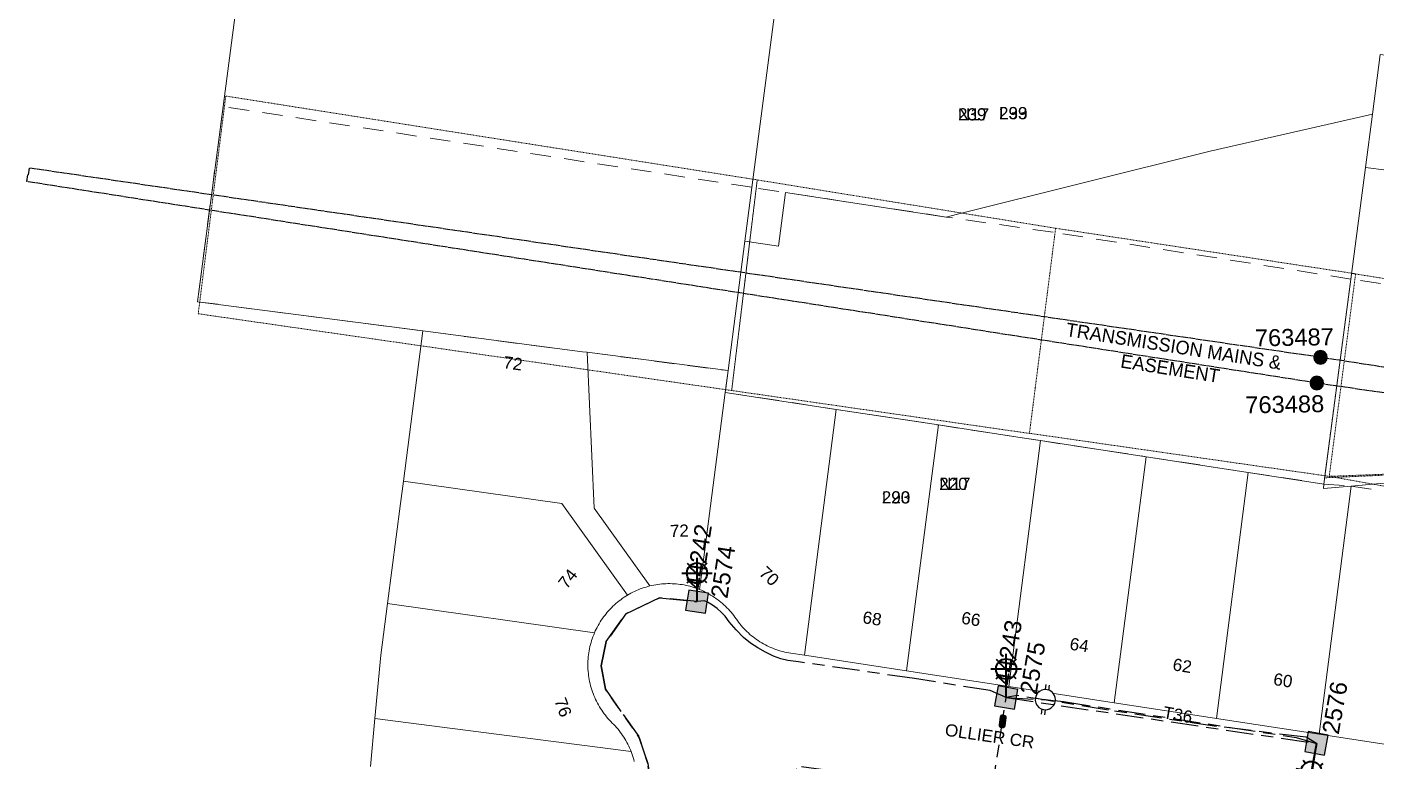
# Model space of a CAD drawing. Header units: metres. Extents: x -1 to 307109, y -2 to 6258593.
# Drawn here: x 305977.6 to 306176.6, y 6258321.5 to 6258429.8 of the extents above; entities that cross this region are included whole.
import ezdxf
from ezdxf.enums import TextEntityAlignment as Align

# ---------------------------------------------------------------- set-up
doc = ezdxf.new("R2010")
doc.units = ezdxf.units.M
for name, pattern in [('Cable Exist OH', [1, 1, 0]), ('Cable Exist UG', [8.2, 4, -1.2, 1.8, -1.2]), ('Dash', [5, 3, -2]), ('HIDDEN', [0.375, 0.25, -0.125]), ('HIDDEN2', [0.1875, 0.125, -0.0625])]:
    doc.linetypes.add(name, pattern=pattern)
doc.layers.get('0').update_dxf_attribs({"color": 6})
for name, color, linetype, lineweight in [('Cadastre Buildings_SP_EXT', 9, 'Continuous', 5), ('Cadastre Easements_SP_EXT', 9, 'Continuous', 5), ('Cadastre Land Parcels_SP_EXT', 9, 'Continuous', 5), ('Cadastre Other Property_SP_EXT', 9, 'HIDDEN', 5), ('Cadastre Roads_SP_EXT', 9, 'Continuous', 5)]:
    doc.layers.add(name, color=color, linetype=linetype, lineweight=lineweight)
for name, color, linetype in [('Equip_LV_EXT', 7, 'Continuous'), ('Equip_SL_EXT', 7, 'Continuous'), ('Equip_SP_SL_EXT', 7, 'Continuous'), ('Mains_HV_EXT', 7, 'Continuous'), ('Mains_LV_EXT', 7, 'Continuous'), ('Mains_SL_EXT', 7, 'Continuous'), ('Mains_TR_EXT', 7, 'Continuous'), ('Notes_SP_MISC', 7, 'Continuous'), ('SupportsOH_SP_EXT', 7, 'Continuous'), ('SupportsOH_SP_TR_HV_LV_SL_EXT', 7, 'Continuous'), ('SupportsUG_SP_LV_SL_EXT', 7, 'Continuous')]:
    doc.layers.add(name, color=color, linetype=linetype)
doc.styles.add('COLUMN_LABEL', font='arial.ttf')
doc.styles.add('iecARIAL', font='arial.ttf', dxfattribs={"height": 2})
doc.styles.add('iecRoadName', font='arial.ttf', dxfattribs={"height": 3.5})
doc.styles.add('POLE_LABEL', font='arial.ttf')
doc.styles.get("Standard").update_dxf_attribs({"font": 'arial.ttf'})

# ---------------------------------------------------------------- blocks, each defined once
blk = doc.blocks.new('COLUMN_EXT')
blk.add_hatch(color=256).paths.add_polyline_path([(-1.49, 1.48), (-1.49, -1.49), (1.48, -1.49), (1.48, 1.48)])
blk.add_lwpolyline([(-1.49, -1.49), (1.48, -1.49), (1.48, 1.48), (-1.49, 1.48)], close=True)
for tag, height, style, flags, p in [('ASSET_NUM', 2.5, 'COLUMN_LABEL', 8, (2, 2)), ('STRUCTURE_PLANT_NUMBER', 0.2, 'POLE_LABEL', 9, (1.81, 0.03)), ('STREET_CODE', 0.2, 'COLUMN_LABEL', 9, (1.81, -0.2))]:
    blk.add_attdef(tag, text='', height=height, dxfattribs=dict(style=style, flags=flags)).set_placement(p, align=Align.MIDDLE_LEFT)
at = {"flags": 9}
for tag, p in [('COLUMN_TYPE', (1.81, -0.4)), ('OWNED_BY', (1.81, -0.6)), ('STATE', (1.81, -0.8)), ('USAGE', (1.81, -1)), ('STREETNAME', (1.81, -1.6)), ('SUBURB', (1.81, -1.8)), ('LEGEND', (1.81, -1.2)), ('LOCATION', (1.81, -1.4)), ('NOTES', (1.81, -2))]:
    blk.add_attdef(tag, text='', height=0.2, dxfattribs=at).set_placement(p, align=Align.MIDDLE_LEFT)
at = {"flags": 1}
blk.add_attdef('Z', (1.81, -2.35), '', height=0.2, dxfattribs=at)
blk = doc.blocks.new('SL_LANTERN_EXT')
at = {"lineweight": 40}
for p, q in [((0, 1.97), (0, 6.47)), ((-2.25, 4.22), (2.25, 4.22)), ((-1.46, 5.68), (-1.06, 5.28)), ((1.46, 5.68), (1.06, 5.28)), ((-1.46, 2.76), (-1.06, 3.16)), ((0, 0), (0, 2.72)), ((1.46, 2.76), (1.06, 3.16))]:
    blk.add_line(p, q, dxfattribs=at)
blk.add_circle((0, 4.22), 1.5, dxfattribs=at)
at = {"style": 'iecARIAL', "flags": 8}
blk.add_attdef('ASSET_NUM', (1.5, 1.5), '', height=2.5, dxfattribs=at)
for tag, p, height, flags in [('OPERATING_VOLTAGE', (0.98, -1.65), 0.2, 9), ('ORIENTATION', (0.98, -1.85), 0.2, 9), ('OWNED_BY', (0.98, -2.05), 0.2, 9), ('CONSTRUCTED_VOLTAGE', (0.98, -0.65), 0.2, 9), ('CONTROL_TYPE', (0.98, -0.85), 0.2, 9), ('LANTERN_PURPOSE', (0.98, -1.05), 0.2, 9), ('LANTERN_TYPE', (0.98, -1.25), 0.2, 9), ('NO_PHASES', (0.98, -1.45), 0.2, 9), ('LNUMBER', (2.18, -3.25), 2.5, 8), ('STATE', (0.98, -2.25), 0.2, 9), ('USAGE', (0.98, -2.45), 0.2, 9), ('CEXIST', (0.98, -2.65), 0.2, 9), ('CNEW', (0.98, -2.85), 0.2, 9), ('CNUMBER', (0.98, -3.05), 0.2, 9), ('CREMOVE', (0.98, -3.25), 0.2, 9), ('CREPLACE', (0.98, -3.45), 0.2, 9), ('LKINGHEIGHT', (0.98, -3.65), 0.2, 9), ('LBRACKET', (0.98, -3.85), 0.2, 9), ('LBRACKETVOCAB', (0.98, -4.05), 0.2, 9), ('LCATEGORY', (0.98, -4.25), 0.2, 9), ('LCHARGE1', (0.98, -4.45), 0.2, 9), ('LCHARGE1PERCENT', (0.98, -4.65), 0.2, 9), ('LCHARGE2', (0.98, -4.85), 0.2, 9), ('LCHARGE2PERCENT', (0.98, -5.05), 0.2, 9), ('LCHARGE3', (0.98, -5.25), 0.2, 9), ('LCHARGE3PERCENT', (0.98, -5.45), 0.2, 9), ('LEXIST', (0.98, -5.65), 0.2, 9), ('LLAMP', (0.98, -5.85), 0.2, 9), ('LLAMPVOCAB', (0.98, -6.05), 0.2, 9), ('LMAST', (0.98, -6.25), 0.2, 9), ('LMASTVOCAB', (0.98, -6.45), 0.2, 9), ('LNEW', (0.98, -6.65), 0.2, 9), ('LANTNUMBER', (0.98, -6.85), 0.2, 9), ('LOUTREACH', (0.98, -7.25), 0.2, 9), ('LOUTREACHVOCAB', (0.98, -7.45), 0.2, 9), ('LRATECODE', (0.98, -7.65), 0.2, 9), ('LREMOVE', (0.98, -7.85), 0.2, 9), ('LREPLACE', (0.98, -8.05), 0.2, 9), ('STREETNAME', (0.98, -9.25), 0.2, 9), ('SUBURB', (0.98, -9.45), 0.2, 1), ('LTYPE', (0.98, -8.25), 0.2, 9), ('LTYPEVOCAB', (0.98, -8.45), 0.2, 9), ('LEGEND', (0.98, -8.65), 0.2, 9), ('LOCATION', (0.98, -8.85), 0.2, 9), ('NOTES', (0.98, -9.05), 0.2, 9)]:
    blk.add_attdef(tag, p, '', height=height, dxfattribs=dict(flags=flags))
blk = doc.blocks.new('POLE_EXT')
blk.add_hatch(color=256).paths.add_polyline_path([(-1, 0, 1), (1, 0, 1)])
blk.add_lwpolyline([(-1, 0, 1), (1, 0, 1)], format="xyb", close=True)
for tag, height, flags, p in [('pNumber', 2.5, 8, (-17.84, 2.07)), ('OWNED_BY', 0.2, 9, (1.35, -0.4)), ('SPECIAL_USE', 0.2, 9, (1.35, -0.8)), ('STATE', 0.2, 9, (1.35, -1)), ('cLV', 0.2, 9, (1.35, -1.4)), ('hDepth', 0.2, 9, (1.35, -1.6)), ('hDia', 0.2, 9, (1.35, -1.8)), ('cHV', 0.2, 9, (1.35, -2)), ('PARENT', 0.2, 9, (1.35, -0.6)), ('USAGE', 0.2, 9, (1.35, -1.2)), ('cLinedev', 0.2, 9, (1.35, -3.4)), ('pExisting', 0.2, 9, (1.35, -3.8)), ('LBRACKET', 0.2, 9, (1.35, -2.2)), ('LExisting', 0.2, 9, (1.35, -2.4)), ('LANTNUMBER', 0.2, 9, (1.35, -2.6)), ('LOther', 0.2, 9, (1.35, -2.8)), ('LRemove', 0.2, 9, (1.35, -3)), ('LEGEND', 0.2, 9, (1.35, -3.2)), ('LOCATION', 0.2, 9, (1.35, -3.6)), ('PFNUMBER', 0.2, 9, (1.35, -4)), ('pFooting', 0.2, 9, (1.35, -4.4)), ('pNew', 0.2, 9, (1.35, -4.6)), ('pRelocate', 0.2, 9, (1.35, -5)), ('pRemove', 0.2, 9, (1.35, -5.2)), ('pReplace', 0.2, 9, (1.35, -5.4)), ('pStay', 0.2, 9, (1.35, -5.6)), ('pType', 0.2, 9, (1.35, -5.8)), ('cspan', 0.2, 9, (1.35, -6)), ('NEWPFNUMBER', 0.2, 9, (1.35, -4.2)), ('STREETNAME', 0.2, 9, (1.35, -6.2)), ('SUBURB', 0.2, 9, (1.35, -6.4)), ('OPERATED_BY', 0.2, 9, (1.36, -7.01)), ('NOTES', 0.2, 9, (1.35, -6.6)), ('MAINTAINED_BY', 0.2, 9, (1.36, -6.81))]:
    blk.add_attdef(tag, text='', height=height, dxfattribs=dict(flags=flags)).set_placement(p, align=Align.MIDDLE_LEFT)
at = {"style": 'POLE_LABEL'}
for tag, height, flags, p in [('ASSET_NUM', 2.5, 8, (2, 2)), ('STRUCTURE_PLANT_NUMBER', 0.2, 9, (1.35, 0.03)), ('STREET_CODE', 0.2, 9, (1.35, -0.2))]:
    blk.add_attdef(tag, text='', height=height, dxfattribs=dict(at, flags=flags)).set_placement(p, align=Align.MIDDLE_LEFT)
at = {"flags": 1}
blk.add_attdef('Z', (1.35, -7.33), '', height=0.2, dxfattribs=at)
blk = doc.blocks.new('SL_STJ_EXT')
h = blk.add_hatch(color=256)
edge = h.paths.add_edge_path()
edge.add_ellipse((-0.59, 0.13), major_axis=(0.226, 0.226), ratio=1, start_angle=45, end_angle=135)
edge.add_line((-0.91, 0.13), (-0.91, -0.13))
edge.add_ellipse((-0.59, -0.13), major_axis=(0.226, 0.226), ratio=1, start_angle=135, end_angle=225)
edge.add_line((-0.59, -0.45), (0.59, -0.45))
edge.add_ellipse((0.59, -0.13), major_axis=(-0.226, 0.226), ratio=1, start_angle=135, end_angle=225)
edge.add_line((0.91, -0.13), (0.91, 0.13))
edge.add_ellipse((0.59, 0.13), major_axis=(-0.226, 0.226), ratio=1, start_angle=225, end_angle=315)
edge.add_line((0.59, 0.45), (-0.59, 0.45))
blk.add_lwpolyline([(-0.91, 0.13), (-0.91, -0.13, 0.414214), (-0.59, -0.45), (0.59, -0.45, 0.414214), (0.91, -0.13), (0.91, 0.13, 0.414214), (0.59, 0.45), (-0.59, 0.45, 0.414214)], format="xyb", close=True)
at = {"flags": 1}
blk.add_attdef('Z', (0, 0), '', height=0.2, dxfattribs=at)
at = {"flags": 9}
for tag, p in [('ORIENTATION', (0, 0)), ('USAGE', (0, -0.2)), ('LEGEND', (0, -0.4)), ('NOTES', (0, -0.6))]:
    blk.add_attdef(tag, text='', height=0.2, dxfattribs=at).set_placement(p, align=Align.MIDDLE_LEFT)
blk = doc.blocks.new('LV_UG_LINKS_OPEN_EXT')
blk.add_wipeout([(-0.25, 1.47), (-0.43, 1.43), (-0.61, 1.36), (-0.77, 1.28), (-0.93, 1.17), (-1.07, 1.05), (-1.19, 0.9), (-1.29, 0.75), (-1.38, 0.58), (-1.44, 0.4), (-1.48, 0.22), (-1.49, 0.03), (-1.49, -0.16), (-1.45, -0.34), (-1.4, -0.52), (-1.32, -0.69), (-1.23, -0.85), (-1.11, -1), (-0.98, -1.13), (-0.83, -1.24), (-0.66, -1.34), (-0.49, -1.41), (-0.31, -1.46), (-0.13, -1.49), (0.06, -1.49), (0.25, -1.47), (0.43, -1.43), (0.61, -1.36), (0.77, -1.28), (0.93, -1.17), (1.07, -1.05), (1.19, -0.9), (1.29, -0.75), (1.38, -0.58), (1.44, -0.4), (1.48, -0.22), (1.49, -0.03), (1.49, 0.16), (1.45, 0.34), (1.4, 0.52), (1.32, 0.69), (1.23, 0.85), (1.11, 1), (0.98, 1.13), (0.83, 1.24), (0.66, 1.34), (0.49, 1.41), (0.31, 1.46), (0.13, 1.49), (-0.06, 1.49)])
for p, q in [((-0.25, 1.47), (-0.25, 2.22)), ((0.25, 1.47), (0.25, 2.22)), ((-0.25, -1.47), (-0.25, -2.22)), ((0.25, -1.47), (0.25, -2.22))]:
    blk.add_line(p, q)
blk.add_lwpolyline([(0, -1.49, 1), (0, 1.49, 1)], format="xyb", close=True)
at = {"flags": 9}
for tag, p in [('ACTUAL_STATUS', (0, 0)), ('CONSTRUCTED_VOLTAGE', (0, -0.2)), ('OPERATING_VOLTAGE', (0, -0.6)), ('ORIENTATION', (0, -0.8)), ('STATE', (0, -1)), ('SWITCH_TYPE', (0, -1.2)), ('NO_PHASES', (0, -0.4)), ('USAGE', (0, -1.4)), ('NOTES', (0, -1.6))]:
    blk.add_attdef(tag, text='', height=0.2, dxfattribs=at).set_placement(p, align=Align.MIDDLE_LEFT)
at = {"flags": 1}
blk.add_attdef('Z', (0, 0), '', height=0.2, dxfattribs=at)

msp = doc.modelspace()

# ---------------------------------------------------------------- linework, layer by layer
at = {"layer": 'Cadastre Buildings_SP_EXT', "linetype": 'Continuous'}
msp.add_lwpolyline([(306100.86, 6258530.91), (306084.55, 6258406.13), (306083.52, 6258398.2), (306088.46, 6258397.44), (306089.5, 6258405.37), (306113.22, 6258401.75), (306114.86, 6258402.16), (306152.14, 6258411.48), (306152.14, 6258411.48), (306176.06, 6258416.92), (306177.21, 6258425.7)], dxfattribs=at)
at = {"layer": 'Cadastre Easements_SP_EXT', "linetype": 'Dash'}
msp.add_lwpolyline([(306206.92, 6258387.42), (306172.9, 6258392.61), (306172.88, 6258392.61), (306128.97, 6258399.51), (306113.22, 6258401.75), (306084.55, 6258406.13), (306084.52, 6258406.14), (306006.54, 6258418.06), (306005.95, 6258413.52), (306002.78, 6258389.27), (306036.03, 6258384.95), (306037.13, 6258384.8), (306059.54, 6258381.89), (306060.24, 6258381.8), (306081.02, 6258379.1), (306080.6, 6258375.9), (306096.99, 6258373.39), (306112.06, 6258371.09), (306123.76, 6258369.3), (306127.12, 6258368.78), (306142.7, 6258366.4), (306157.76, 6258364.09), (306168.92, 6258362.38), (306172.94, 6258362.06), (306188, 6258359.71)], dxfattribs=at)
at = {"layer": 'Cadastre Land Parcels_SP_EXT', "linetype": 'Continuous'}
for points in [[(306009.39, 6258439.89), (306006.54, 6258418.06), (306005.95, 6258413.52), (306002.78, 6258389.27), (306036.03, 6258384.95), (306037.13, 6258384.8), (306059.54, 6258381.89), (306060.24, 6258381.8), (306081.02, 6258379.1), (306083.52, 6258398.2), (306084.55, 6258406.13), (306100.86, 6258530.91)], [(306067.18, 6258321.48), (306067.11, 6258321.77), (306067.02, 6258322.06), (306066.93, 6258322.35), (306066.83, 6258322.63), (306066.73, 6258322.91), (306028.94, 6258327.82), (306028.29, 6258320.71)]]:
    msp.add_lwpolyline(points, dxfattribs=at)
for points in [[(306211.26, 6258421.35), (306177.21, 6258425.7), (306176.06, 6258416.92), (306175.03, 6258409.08), (306209.13, 6258404.73), (306211.26, 6258421.35)], [(306175.03, 6258409.08), (306176.06, 6258416.92), (306152.14, 6258411.48), (306114.86, 6258402.16), (306113.22, 6258401.75), (306089.5, 6258405.37), (306088.46, 6258397.44), (306083.52, 6258398.2), (306081.02, 6258379.1), (306080.6, 6258375.9), (306096.99, 6258373.39), (306112.06, 6258371.09), (306123.76, 6258369.3), (306127.12, 6258368.78), (306142.7, 6258366.4), (306157.76, 6258364.09), (306168.92, 6258362.38), (306172.88, 6258392.61), (306175.03, 6258409.08)], [(306172.94, 6258362.06), (306176.67, 6258362.4), (306188.48, 6258363.44), (306204.02, 6258364.82), (306206.92, 6258387.42), (306209.13, 6258404.73), (306175.03, 6258409.08), (306172.88, 6258392.61), (306168.92, 6258362.38), (306168.83, 6258361.7), (306172.94, 6258362.06)], [(306066.45, 6258346.14), (306066.71, 6258346.28), (306066.98, 6258346.42), (306067.25, 6258346.55), (306067.52, 6258346.68), (306067.79, 6258346.79), (306068.07, 6258346.9), (306068.36, 6258347.01), (306068.64, 6258347.1), (306068.93, 6258347.19), (306069.21, 6258347.28), (306069.5, 6258347.35), (306061.29, 6258358.82), (306060.24, 6258381.8), (306059.54, 6258381.89), (306037.13, 6258384.8), (306036.03, 6258384.95), (306033.15, 6258362.79), (306056.52, 6258359.49), (306066.19, 6258345.99), (306066.45, 6258346.14)], [(306077.54, 6258352.32), (306080.6, 6258375.9), (306081.02, 6258379.1), (306060.24, 6258381.8), (306061.29, 6258358.82), (306069.5, 6258347.35), (306069.79, 6258347.42), (306070.09, 6258347.48), (306070.38, 6258347.53), (306070.68, 6258347.57), (306070.97, 6258347.61), (306071.27, 6258347.64), (306071.57, 6258347.67), (306071.86, 6258347.68), (306072.16, 6258347.69), (306072.46, 6258347.69), (306072.76, 6258347.68), (306073.06, 6258347.67), (306073.35, 6258347.65), (306073.65, 6258347.62), (306073.95, 6258347.58), (306074.24, 6258347.54), (306074.54, 6258347.49), (306074.83, 6258347.43), (306075.12, 6258347.36), (306075.41, 6258347.29), (306075.7, 6258347.21), (306075.98, 6258347.12), (306076.27, 6258347.03), (306076.55, 6258346.93), (306076.82, 6258346.82), (306077.54, 6258352.32)], [(306096.99, 6258373.39), (306080.6, 6258375.9), (306077.54, 6258352.32), (306076.82, 6258346.82), (306077.11, 6258346.7), (306077.39, 6258346.58), (306077.66, 6258346.45), (306077.93, 6258346.31), (306078.2, 6258346.16), (306078.46, 6258346.01), (306078.72, 6258345.85), (306078.98, 6258345.68), (306079.23, 6258345.51), (306079.48, 6258345.33), (306079.72, 6258345.15), (306079.96, 6258344.96), (306080.19, 6258344.76), (306080.42, 6258344.56), (306080.64, 6258344.35), (306080.86, 6258344.13), (306081.07, 6258343.91), (306081.28, 6258343.69), (306081.48, 6258343.46), (306081.68, 6258343.22), (306081.86, 6258342.98), (306082.05, 6258342.74), (306082.22, 6258342.49), (306082.4, 6258342.24), (306082.58, 6258341.99), (306082.77, 6258341.75), (306082.97, 6258341.52), (306083.17, 6258341.28), (306083.37, 6258341.06), (306083.59, 6258340.84), (306083.81, 6258340.62), (306084.03, 6258340.41), (306084.26, 6258340.21), (306084.49, 6258340.01), (306084.73, 6258339.82), (306084.97, 6258339.64), (306085.22, 6258339.46), (306085.48, 6258339.28), (306085.73, 6258339.12), (306086, 6258338.96), (306086.26, 6258338.81), (306086.53, 6258338.66), (306086.8, 6258338.52), (306087.08, 6258338.39), (306087.36, 6258338.26), (306087.64, 6258338.15), (306087.93, 6258338.04), (306088.22, 6258337.93), (306088.51, 6258337.84), (306088.8, 6258337.75), (306089.1, 6258337.67), (306089.39, 6258337.6), (306089.69, 6258337.53), (306089.99, 6258337.47), (306090.3, 6258337.42), (306092.28, 6258337.12), (306096.99, 6258373.39)], [(306112.06, 6258371.09), (306096.99, 6258373.39), (306092.28, 6258337.12), (306107.35, 6258334.81), (306112.06, 6258371.09)], [(306127.12, 6258368.78), (306123.76, 6258369.3), (306112.06, 6258371.09), (306107.35, 6258334.81), (306122.42, 6258332.5), (306127.12, 6258368.78)], [(306142.7, 6258366.4), (306127.12, 6258368.78), (306122.42, 6258332.5), (306138, 6258330.12), (306142.7, 6258366.4)], [(306157.76, 6258364.09), (306142.7, 6258366.4), (306138, 6258330.12), (306148.3, 6258328.54), (306153.06, 6258327.81), (306157.76, 6258364.09)], [(306168.92, 6258362.38), (306157.76, 6258364.09), (306153.06, 6258327.81), (306168.19, 6258325.49), (306172.94, 6258362.06), (306168.83, 6258361.7), (306168.92, 6258362.38)], [(306188.08, 6258360.39), (306188.48, 6258363.44), (306176.67, 6258362.4), (306172.94, 6258362.06), (306168.19, 6258325.49), (306183.26, 6258323.18), (306188.08, 6258360.39)], [(306061.45, 6258340.71), (306061.58, 6258340.98), (306061.72, 6258341.24), (306061.86, 6258341.51), (306062.01, 6258341.77), (306062.16, 6258342.03), (306062.33, 6258342.28), (306062.49, 6258342.53), (306062.67, 6258342.77), (306062.85, 6258343.01), (306063.03, 6258343.25), (306063.22, 6258343.48), (306063.42, 6258343.71), (306063.62, 6258343.93), (306063.83, 6258344.14), (306064.05, 6258344.35), (306064.27, 6258344.56), (306064.49, 6258344.76), (306064.72, 6258344.95), (306064.95, 6258345.14), (306065.19, 6258345.32), (306065.43, 6258345.5), (306065.68, 6258345.67), (306065.93, 6258345.83), (306066.19, 6258345.99), (306056.52, 6258359.49), (306033.15, 6258362.79), (306032.72, 6258359.52), (306030.8, 6258344.74), (306061.33, 6258340.43), (306061.45, 6258340.71)], [(306066.62, 6258323.19), (306066.5, 6258323.46), (306066.37, 6258323.73), (306066.24, 6258324), (306066.1, 6258324.27), (306065.96, 6258324.53), (306065.8, 6258324.79), (306065.65, 6258325.04), (306065.48, 6258325.29), (306065.31, 6258325.54), (306065.13, 6258325.78), (306064.95, 6258326.02), (306064.76, 6258326.25), (306064.57, 6258326.48), (306064.37, 6258326.7), (306064.16, 6258326.92), (306063.95, 6258327.13), (306063.73, 6258327.35), (306063.52, 6258327.57), (306063.32, 6258327.8), (306063.12, 6258328.03), (306062.93, 6258328.27), (306062.74, 6258328.51), (306062.56, 6258328.76), (306062.39, 6258329.01), (306062.22, 6258329.27), (306062.06, 6258329.53), (306061.9, 6258329.8), (306061.76, 6258330.07), (306061.62, 6258330.34), (306061.48, 6258330.61), (306061.36, 6258330.89), (306061.24, 6258331.18), (306061.13, 6258331.46), (306061.02, 6258331.75), (306060.92, 6258332.04), (306060.84, 6258332.33), (306060.75, 6258332.63), (306060.68, 6258332.93), (306060.61, 6258333.23), (306060.55, 6258333.53), (306060.5, 6258333.83), (306060.46, 6258334.13), (306060.42, 6258334.44), (306060.39, 6258334.74), (306060.37, 6258335.05), (306060.36, 6258335.35), (306060.36, 6258335.66), (306060.36, 6258335.97), (306060.37, 6258336.27), (306060.39, 6258336.58), (306060.41, 6258336.88), (306060.45, 6258337.19), (306060.49, 6258337.49), (306060.54, 6258337.79), (306060.6, 6258338.1), (306060.66, 6258338.4), (306060.74, 6258338.69), (306060.82, 6258338.99), (306060.91, 6258339.28), (306061, 6258339.57), (306061.1, 6258339.86), (306061.21, 6258340.15), (306061.33, 6258340.43), (306030.8, 6258344.74), (306029.81, 6258337.15), (306028.94, 6258327.82), (306066.73, 6258322.91), (306066.62, 6258323.19)]]:
    msp.add_lwpolyline(points, close=True, dxfattribs=at)
at = {"layer": 'Cadastre Other Property_SP_EXT', "linetype": 'HIDDEN2'}
for points in [[(306085.33, 6258407.23), (306006.94, 6258419.6), (306002.88, 6258387.49), (306081.56, 6258376.17), (306085.33, 6258407.23)], [(306081.56, 6258376.17), (306125.48, 6258369.84), (306129.34, 6258400.1), (306085.33, 6258407.23), (306081.56, 6258376.17)], [(306129.34, 6258400.1), (306125.48, 6258369.86), (306169.7, 6258363.51), (306173.59, 6258393.38), (306129.34, 6258400.1)], [(306204.02, 6258364.82), (306206.98, 6258388.03), (306173, 6258393.45), (306169.01, 6258363.3), (306204.02, 6258364.82)], [(306204.02, 6258364.82), (306169.7, 6258363.51), (306203.07, 6258357.56), (306204.02, 6258364.82)]]:
    msp.add_lwpolyline(points, close=True, dxfattribs=at)
at = {"layer": 'Mains_LV_EXT', "linetype": 'Cable Exist UG'}
for points in [[(306080.31, 6258289.91), (306067.37, 6258293.2), (306069.32, 6258310.94), (306069.82, 6258316.8), (306069.18, 6258321.16), (306067.91, 6258325.13), (306062.94, 6258332.1), (306062.32, 6258335.58), (306063.05, 6258339.13), (306065.93, 6258343.23), (306070.93, 6258345.6), (306076.45, 6258345.03)], [(306080.31, 6258289.91), (306082.73, 6258310.42), (306085.04, 6258317.08), (306091.87, 6258320.7), (306119.95, 6258316.97), (306122.05, 6258330.88)], [(306167.8, 6258324.13), (306165.88, 6258310.3), (306168.86, 6258306.6)]]:
    msp.add_lwpolyline(points, dxfattribs=at)
at = {"layer": 'Mains_SL_EXT', "linetype": 'Cable Exist UG'}
for points in [[(306076.45, 6258345.03), (306070.93, 6258345.6), (306065.93, 6258343.23), (306063.05, 6258339.13), (306062.32, 6258335.58), (306062.94, 6258332.1), (306067.93, 6258324.92), (306069.18, 6258321.16), (306069.83, 6258316.95), (306069.48, 6258312.46), (306067.37, 6258293.2), (306080.31, 6258289.91)], [(306122.05, 6258330.88), (306119.71, 6258331.91), (306119.71, 6258331.91), (306108.51, 6258333.68), (306091.41, 6258336.15), (306091.41, 6258336.15), (306089.83, 6258336.36), (306088.82, 6258336.61), (306087.74, 6258336.99), (306086.56, 6258337.58), (306085.41, 6258338.23), (306084.33, 6258338.92), (306083.29, 6258339.75), (306082.21, 6258340.86), (306081.2, 6258342.05), (306080.6, 6258342.89), (306080.05, 6258343.44), (306079.42, 6258344), (306078.73, 6258344.51), (306077.99, 6258344.94), (306077.55, 6258345.13), (306076.45, 6258345.03)], [(306119.95, 6258316.97), (306121.52, 6258327.37)]]:
    msp.add_lwpolyline(points, dxfattribs=at)
at = {"layer": 'Mains_TR_EXT', "linetype": 'Cable Exist OH'}
for points in [[(306402.09, 6258343.64), (306402.25, 6258344.62), (306168.41, 6258381.06), (305977.93, 6258408.98), (305977.78, 6258407.98)], [(306402.09, 6258343.66), (306401.94, 6258342.66), (306167.87, 6258377.27), (305977.62, 6258406.98), (305977.75, 6258408)]]:
    msp.add_lwpolyline(points, dxfattribs=at)
at = {"layer": 'Notes_SP_MISC', "linetype": 'Cable Exist UG', "flags": 128}
msp.add_lwpolyline([(306167.8, 6258324.13), (306165.88, 6258310.3), (306168.86, 6258306.6)], dxfattribs=at)

# ---------------------------------------------------------------- block references
at = {"layer": 'Equip_SL_EXT', "rotation": 82.07502187889898}
msp.add_blockref('SL_STJ_EXT', (306121.52, 6258327.37), dxfattribs=at)
at = {"layer": 'Equip_SP_SL_EXT'}
ref = msp.add_blockref('SL_LANTERN_EXT', (306076.45, 6258345.03), dxfattribs=at)
ref.add_attrib('ASSET_NUM', '44242', dxfattribs={"layer": '0', "height": 2.5, "rotation": 81.3675, "style": 'iecARIAL'}).set_placement((306077.95, 6258346.53), align=Align.BOTTOM_LEFT)
ref = msp.add_blockref('SL_LANTERN_EXT', (306122.05, 6258330.88), dxfattribs=at)
ref.add_attrib('ASSET_NUM', '44243', dxfattribs={"layer": '0', "height": 2.5, "rotation": 80.4887, "style": 'iecARIAL'}).set_placement((306123.55, 6258332.38), align=Align.BOTTOM_LEFT)
at = {"layer": 'Equip_SP_SL_EXT', "rotation": 169.8875107133524}
msp.add_blockref('SL_LANTERN_EXT', (306167.8, 6258324.13), dxfattribs=at)
at = {"layer": 'SupportsOH_SP_TR_HV_LV_SL_EXT'}
ref = msp.add_blockref('POLE_EXT', (306168.41, 6258381.06), dxfattribs=at)
ref.add_attrib('ASSET_NUM', '763487', dxfattribs={"layer": '0', "height": 2.5, "rotation": 1, "style": 'POLE_LABEL'}).set_placement((306170.41, 6258382.12), align=Align.BOTTOM_RIGHT)
ref = msp.add_blockref('POLE_EXT', (306167.87, 6258377.27), dxfattribs=at)
ref.add_attrib('ASSET_NUM', '763488', dxfattribs={"layer": '0', "height": 2.5, "rotation": 1, "style": 'POLE_LABEL'}).set_placement((306168.94, 6258375.49), align=Align.TOP_RIGHT)
at = {"layer": 'SupportsUG_SP_LV_SL_EXT'}
ref = msp.add_blockref('COLUMN_EXT', (306076.45, 6258345.03), dxfattribs=dict(at, rotation=171.1126034172032))
ref.add_attrib('ASSET_NUM', '2574', dxfattribs={"layer": '0', "height": 2.5, "rotation": 81.2213, "style": 'COLUMN_LABEL'}).set_placement((306078.45, 6258345.78), align=Align.TOP_LEFT)
ref = msp.add_blockref('COLUMN_EXT', (306122.05, 6258330.88), dxfattribs=dict(at, rotation=169.9299276560783))
ref.add_attrib('ASSET_NUM', '2575', dxfattribs={"layer": '0', "height": 2.5, "rotation": 80.0386, "style": 'COLUMN_LABEL'}).set_placement((306124.05, 6258331.63), align=Align.TOP_LEFT)
ref = msp.add_blockref('COLUMN_EXT', (306167.8, 6258324.13), dxfattribs=dict(at, rotation=169.8875107156418))
ref.add_attrib('ASSET_NUM', '2576', dxfattribs={"layer": '0', "height": 2.5, "rotation": 79.9963, "style": 'COLUMN_LABEL'}).set_placement((306168.62, 6258325.78), align=Align.TOP_LEFT)

# ---------------------------------------------------------------- texts
at = {"layer": 'Cadastre Land Parcels_SP_EXT'}
for s, rotation, p in [('72', 352.0849, (306047.8, 6258379.48)), ('72', 1.867, (306072.47, 6258354.54)), ('74', 51.9826, (306057.24, 6258346.76)), ('70', 317.108, (306085.47, 6258349.09)), ('68', 351.3039, (306100.77, 6258341.88)), ('66', 351.1193, (306115.34, 6258341.8)), ('64', 351.0989, (306131.32, 6258337.97)), ('62', 351.0139, (306146.51, 6258334.92)), ('60', 351.0769, (306161.36, 6258332.76)), ('76', 290.4695, (306055.37, 6258330.45))]:
    msp.add_text(s, height=1.8, rotation=rotation, dxfattribs=at).set_placement(p)
at = {"layer": 'Cadastre Roads_SP_EXT'}
msp.add_text('OLLIER CR', height=1.8, rotation=351.7165, dxfattribs=at).set_placement((306112.92, 6258325.28))
at = {"layer": 'Mains_HV_EXT'}
for s, p in [('239', (306114.94, 6258416)), ('N17', (306114.94, 6258416)), ('220', (306112.17, 6258361.51)), ('N17', (306112.17, 6258361.51))]:
    msp.add_text(s, height=1.8, dxfattribs=at).set_placement(p)
at = {"layer": 'Mains_LV_EXT'}
msp.add_text('T36', height=1.8, rotation=349.9382, dxfattribs=at).set_placement((306145.07, 6258327.85))
at = {"layer": 'Mains_TR_EXT'}
for s, p in [('239', (306120.99, 6258416.18)), ('L93', (306120.99, 6258416.18)), ('220', (306103.7, 6258359.51)), ('L93', (306103.7, 6258359.51))]:
    msp.add_text(s, height=1.8, dxfattribs=at).set_placement(p)
at = {"layer": 'SupportsOH_SP_EXT', "color": 0, "insert": (306146.91, 6258383.7), "char_height": 2, "width": 42.5464, "attachment_point": 2, "rotation": 351.0659, "style": 'iecRoadName'}
msp.add_mtext('{\\fStylus BT|b0|i0|c0|p34;TRANSMISSION MAINS & EASEMENT}', dxfattribs=at)

# ---------------------------------------------------------------- next in the draw order: block references
at = {"layer": 'Equip_LV_EXT', "rotation": 349.9820695212613}
msp.add_blockref('LV_UG_LINKS_OPEN_EXT', (306127.83, 6258330.58), dxfattribs=at)

# ---------------------------------------------------------------- next in the draw order: linework, layer by layer
at = {"layer": 'Mains_LV_EXT', "linetype": 'Cable Exist UG'}
for points in [[(306122.05, 6258330.88), (306127.83, 6258330.58)], [(306127.83, 6258330.58), (306130.49, 6258330.29), (306164.84, 6258324.99), (306167.8, 6258324.13)]]:
    msp.add_lwpolyline(points, dxfattribs=at)
at = {"layer": 'Mains_SL_EXT', "linetype": 'Cable Exist UG'}
msp.add_lwpolyline([(306167.8, 6258324.13), (306166.32, 6258325.02), (306166.32, 6258325.02), (306153.08, 6258326.64), (306137.16, 6258329.01), (306137.16, 6258329.01), (306123.69, 6258331.2), (306122.05, 6258330.88)], dxfattribs=at)
at = {"layer": 'Notes_SP_MISC', "linetype": 'Cable Exist UG', "flags": 128}
msp.add_lwpolyline([(306122.05, 6258330.88), (306167.8, 6258324.13)], dxfattribs=at)

doc.saveas('drawing.dxf')
